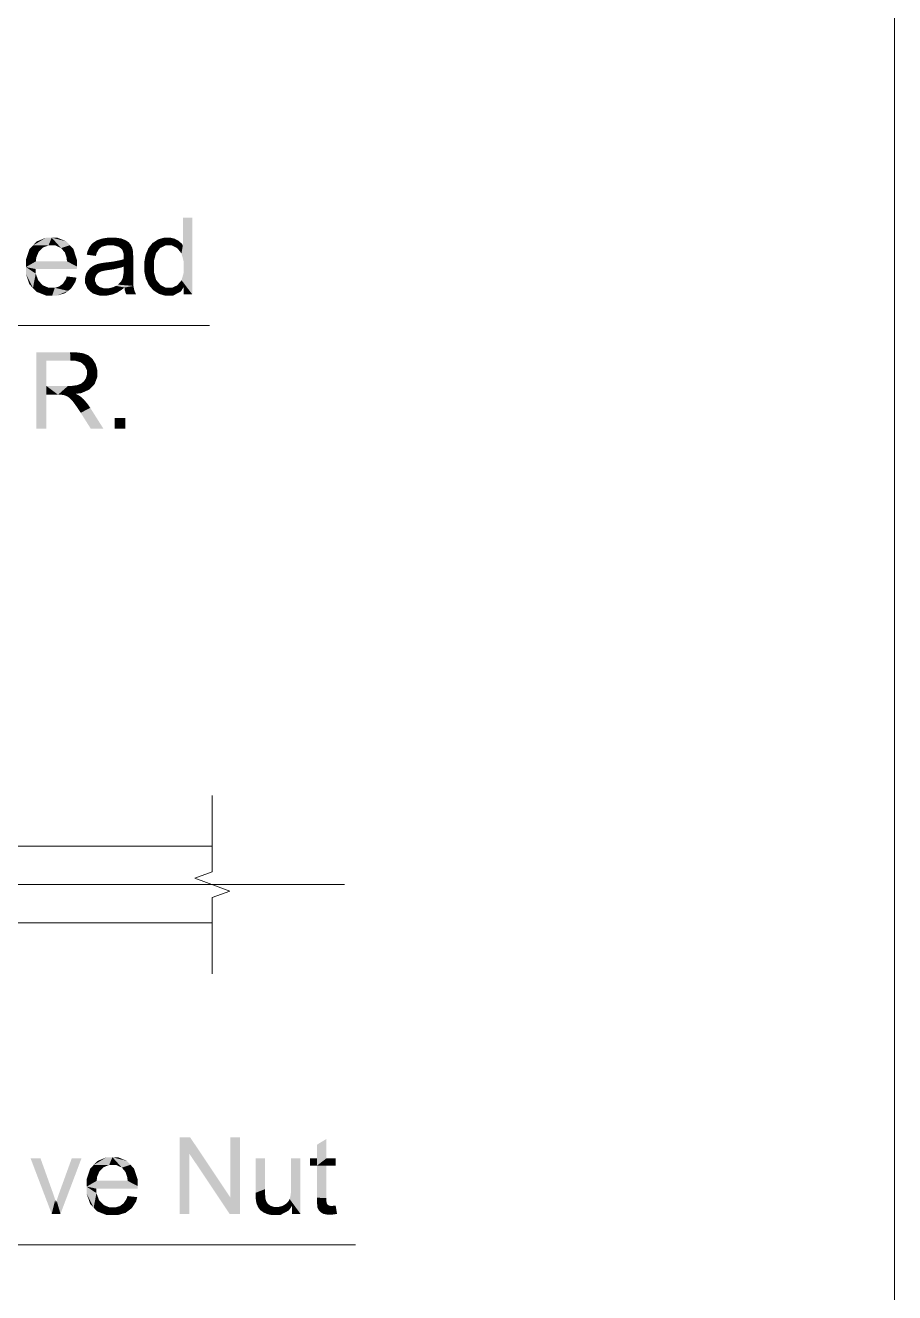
# Model space of a CAD drawing. Header units: millimetres. Extents: x 2 to 579, y 1 to 405.
# Drawn here: x 269.81 to 285.16, y 79.68 to 102.04 of the extents above; entities that cross this region are included whole.
import ezdxf

# ---------------------------------------------------------------- set-up
doc = ezdxf.new("R2010")
doc.units = ezdxf.units.MM
doc.linetypes.add('XKITLINE00', pattern=[0])
doc.layers.add('LinkedObject', color=7, linetype='Continuous', lineweight=0)

# ---------------------------------------------------------------- blocks, each defined once
blk = doc.blocks.new('*A4')
at = {"layer": 'LinkedObject'}
for points in [[(272.758, 98.645), (272.592, 98.161), (272.592, 98.645)], [(272.758, 98.645), (272.607, 97.87), (272.592, 98.161)], [(272.607, 97.87), (272.758, 98.645), (272.758, 97.295)], [(270.176, 98.295), (269.948, 98.159), (270.011, 98.227)], [(270.277, 98.295), (269.948, 98.159), (270.176, 98.295)], [(270.221, 98.159), (269.948, 98.159), (270.277, 98.295)], [(270.221, 98.159), (270.277, 98.295), (270.278, 98.159)], [(270.277, 98.295), (270.341, 98.159), (270.278, 98.159)], [(270.535, 98.229), (270.277, 98.295), (270.375, 98.295)], [(270.597, 98.162), (270.277, 98.295), (270.535, 98.229)], [(270.443, 98.111), (270.277, 98.295), (270.597, 98.162)], [(270.341, 98.159), (270.277, 98.295), (270.443, 98.111)], [(270.443, 98.111), (270.597, 98.162), (270.483, 98.063)], [(270.597, 98.162), (270.509, 98.033), (270.483, 98.063)], [(270.509, 98.033), (270.597, 98.162), (270.54, 97.94)], [(270.54, 97.94), (270.597, 98.162), (270.721, 97.907)], [(270.721, 97.907), (270.597, 98.162), (270.659, 98.095)], [(270.968, 98.162), (270.895, 97.994), (270.943, 98.13)], [(271.112, 98.097), (270.895, 97.994), (270.968, 98.162)], [(270.993, 98.194), (271.167, 98.137), (270.968, 98.162)], [(271.112, 98.097), (270.968, 98.162), (271.139, 98.117)], [(271.139, 98.117), (270.968, 98.162), (271.167, 98.137)], [(271.066, 98.244), (271.167, 98.137), (270.993, 98.194)], [(271.114, 98.261), (271.167, 98.137), (271.066, 98.244)], [(271.273, 98.295), (271.114, 98.261), (271.162, 98.278)], [(271.253, 98.158), (271.114, 98.261), (271.273, 98.295)], [(271.167, 98.137), (271.114, 98.261), (271.253, 98.158)], [(271.253, 98.158), (271.273, 98.295), (271.312, 98.158)], [(271.312, 98.158), (271.273, 98.295), (271.374, 98.158)], [(271.336, 98.295), (271.374, 98.158), (271.273, 98.295)], [(271.501, 98.281), (271.336, 98.295), (271.399, 98.295)], [(271.54, 98.266), (271.336, 98.295), (271.501, 98.281)], [(271.469, 98.13), (271.336, 98.295), (271.54, 98.266)], [(271.374, 98.158), (271.336, 98.295), (271.469, 98.13)], [(271.469, 98.13), (271.54, 98.266), (271.5, 98.102)], [(271.5, 98.102), (271.54, 98.266), (271.524, 98.081)], [(271.54, 98.266), (271.547, 98.01), (271.524, 98.081)], [(271.655, 98.192), (271.547, 98.01), (271.54, 98.266)], [(271.636, 98.214), (271.54, 98.266), (271.579, 98.251)], [(271.655, 98.192), (271.54, 98.266), (271.636, 98.214)], [(271.673, 98.169), (271.547, 98.01), (271.655, 98.192)], [(271.699, 98.113), (271.547, 98.01), (271.673, 98.169)], [(272.056, 98.2), (272.155, 98.068), (271.983, 98.109)], [(272.192, 98.113), (272.056, 98.2), (272.105, 98.232)], [(272.155, 98.068), (272.056, 98.2), (272.192, 98.113)], [(272.154, 98.264), (272.284, 98.158), (272.105, 98.232)], [(272.105, 98.232), (272.284, 98.158), (272.192, 98.113)], [(272.263, 98.295), (272.284, 98.158), (272.154, 98.264)], [(272.323, 98.295), (272.284, 98.158), (272.263, 98.295)], [(272.284, 98.158), (272.323, 98.295), (272.339, 98.158)], [(272.323, 98.295), (272.396, 98.158), (272.339, 98.158)], [(272.367, 98.295), (272.396, 98.158), (272.323, 98.295)], [(272.446, 98.277), (272.396, 98.158), (272.367, 98.295)], [(272.48, 98.258), (272.396, 98.158), (272.446, 98.277)], [(272.48, 98.258), (272.491, 98.111), (272.396, 98.158)], [(272.515, 98.239), (272.491, 98.111), (272.48, 98.258)], [(272.571, 98.191), (272.491, 98.111), (272.515, 98.239)], [(272.592, 98.161), (272.491, 98.111), (272.571, 98.191)], [(272.491, 98.111), (272.592, 98.161), (272.53, 98.064)], [(272.53, 98.064), (272.592, 98.161), (272.568, 98.017)], [(272.592, 98.161), (272.607, 97.87), (272.568, 98.017)], [(269.948, 98.159), (269.821, 97.9), (269.884, 98.091)], [(270.047, 98.044), (269.821, 97.9), (269.948, 98.159)], [(270.004, 97.942), (269.821, 97.9), (270.047, 98.044)], [(269.821, 97.9), (270.004, 97.942), (270, 97.878)], [(269.948, 98.159), (270.086, 98.083), (270.047, 98.044)], [(270.086, 98.083), (269.948, 98.159), (270.125, 98.121)], [(270.125, 98.121), (269.948, 98.159), (270.221, 98.159)], [(270.54, 97.94), (270.721, 97.907), (270.546, 97.878)], [(270.943, 98.13), (270.895, 97.994), (270.906, 98.046)], [(271.071, 98.025), (270.895, 97.994), (271.112, 98.097)], [(270.895, 97.994), (271.071, 98.025), (271.057, 97.973)], [(271.547, 97.933), (271.71, 98.058), (271.546, 97.916)], [(271.546, 97.916), (271.71, 98.058), (271.547, 97.786)], [(271.706, 98.079), (271.547, 98.01), (271.699, 98.113)], [(271.547, 98.01), (271.706, 98.079), (271.71, 98.058)], [(271.547, 98.01), (271.71, 98.058), (271.547, 97.959)], [(271.547, 97.959), (271.71, 98.058), (271.547, 97.955)], [(271.547, 97.955), (271.71, 98.058), (271.547, 97.933)], [(271.715, 97.981), (271.547, 97.786), (271.71, 98.058)], [(271.715, 97.926), (271.547, 97.786), (271.715, 97.981)], [(271.959, 98.049), (271.91, 97.784), (271.935, 97.99)], [(272.118, 98.023), (271.91, 97.784), (271.959, 98.049)], [(272.08, 97.88), (271.91, 97.784), (272.118, 98.023)], [(271.935, 97.99), (271.91, 97.784), (271.91, 97.857)], [(271.983, 98.109), (272.155, 98.068), (271.959, 98.049)], [(271.959, 98.049), (272.155, 98.068), (272.118, 98.023)], [(270, 97.878), (269.821, 97.776), (269.821, 97.9)], [(270, 97.878), (270.721, 97.786), (269.821, 97.776)], [(270.721, 97.779), (269.821, 97.776), (270.721, 97.786)], [(270.721, 97.757), (269.821, 97.776), (270.721, 97.779)], [(269.821, 97.776), (269.946, 97.406), (269.821, 97.657)], [(269.995, 97.661), (269.946, 97.406), (269.821, 97.776)], [(269.995, 97.661), (269.821, 97.776), (269.991, 97.742)], [(270.72, 97.742), (269.821, 97.776), (270.721, 97.757)], [(269.991, 97.742), (269.821, 97.776), (270.72, 97.742)], [(270.546, 97.878), (270.721, 97.786), (270, 97.878)], [(270.721, 97.786), (270.546, 97.878), (270.721, 97.907)], [(270.916, 97.714), (271.067, 97.637), (270.899, 97.685)], [(270.959, 97.762), (271.067, 97.637), (270.916, 97.714)], [(271.078, 97.654), (270.959, 97.762), (270.985, 97.78)], [(271.067, 97.637), (270.959, 97.762), (271.078, 97.654)], [(271.011, 97.798), (271.111, 97.681), (270.985, 97.78)], [(270.985, 97.78), (271.111, 97.681), (271.078, 97.654)], [(271.071, 97.825), (271.111, 97.681), (271.011, 97.798)], [(271.104, 97.834), (271.111, 97.681), (271.071, 97.825)], [(271.128, 97.841), (271.153, 97.7), (271.104, 97.834)], [(271.111, 97.681), (271.104, 97.834), (271.132, 97.691)], [(271.132, 97.691), (271.104, 97.834), (271.153, 97.7)], [(271.202, 97.853), (271.225, 97.716), (271.128, 97.841)], [(271.128, 97.841), (271.225, 97.716), (271.153, 97.7)], [(271.251, 97.859), (271.277, 97.724), (271.202, 97.853)], [(271.202, 97.853), (271.277, 97.724), (271.225, 97.716)], [(271.351, 97.871), (271.367, 97.737), (271.251, 97.859)], [(271.251, 97.859), (271.367, 97.737), (271.277, 97.724)], [(271.499, 97.9), (271.547, 97.786), (271.351, 97.871)], [(271.351, 97.871), (271.547, 97.786), (271.367, 97.737)], [(271.367, 97.737), (271.547, 97.786), (271.502, 97.768)], [(271.546, 97.916), (271.547, 97.786), (271.499, 97.9)], [(271.715, 97.926), (271.546, 97.726), (271.547, 97.786)], [(271.715, 97.705), (271.546, 97.726), (271.715, 97.926)], [(271.715, 97.705), (271.546, 97.671), (271.546, 97.726)], [(271.91, 97.784), (272.08, 97.88), (272.08, 97.783)], [(271.91, 97.784), (272.08, 97.689), (271.91, 97.709)], [(272.08, 97.689), (271.91, 97.784), (272.08, 97.783)], [(272.607, 97.87), (272.758, 97.295), (272.607, 97.77)], [(272.607, 97.77), (272.758, 97.295), (272.607, 97.678)], [(269.821, 97.657), (269.946, 97.406), (269.883, 97.472)], [(270.041, 97.538), (269.946, 97.406), (269.995, 97.661)], [(269.946, 97.406), (270.041, 97.538), (270.009, 97.34)], [(270.082, 97.495), (270.009, 97.34), (270.041, 97.538)], [(270.123, 97.453), (270.009, 97.34), (270.082, 97.495)], [(270.474, 97.482), (270.715, 97.589), (270.62, 97.398)], [(270.525, 97.558), (270.715, 97.589), (270.474, 97.482)], [(270.715, 97.589), (270.525, 97.558), (270.544, 97.611)], [(270.62, 97.398), (270.715, 97.589), (270.695, 97.514)], [(270.899, 97.685), (270.867, 97.553), (270.883, 97.655)], [(271.055, 97.619), (270.867, 97.553), (270.899, 97.685)], [(270.883, 97.655), (270.867, 97.553), (270.867, 97.589)], [(271.044, 97.58), (270.867, 97.553), (271.055, 97.619)], [(270.867, 97.553), (271.044, 97.58), (271.044, 97.558)], [(271.044, 97.525), (270.867, 97.553), (271.044, 97.558)], [(270.867, 97.553), (271.044, 97.525), (270.867, 97.492)], [(270.867, 97.492), (271.044, 97.525), (270.91, 97.392)], [(270.899, 97.685), (271.067, 97.637), (271.055, 97.619)], [(270.91, 97.392), (271.044, 97.525), (270.953, 97.352)], [(270.953, 97.352), (271.044, 97.525), (271.069, 97.469)], [(271.448, 97.466), (271.715, 97.59), (271.72, 97.443)], [(271.502, 97.523), (271.715, 97.59), (271.448, 97.466)], [(271.52, 97.56), (271.715, 97.59), (271.502, 97.523)], [(271.715, 97.59), (271.52, 97.56), (271.533, 97.588)], [(271.533, 97.588), (271.715, 97.705), (271.715, 97.59)], [(271.546, 97.671), (271.715, 97.705), (271.533, 97.588)], [(271.91, 97.709), (272.08, 97.689), (271.937, 97.576)], [(271.937, 97.576), (272.08, 97.689), (271.964, 97.518)], [(271.964, 97.518), (272.08, 97.689), (272.12, 97.549)], [(272.12, 97.549), (272.067, 97.37), (271.964, 97.518)], [(271.964, 97.518), (272.067, 97.37), (271.991, 97.46)], [(272.16, 97.503), (272.067, 97.37), (272.12, 97.549)], [(272.067, 97.37), (272.16, 97.503), (272.116, 97.338)], [(272.116, 97.338), (272.16, 97.503), (272.199, 97.456)], [(272.604, 97.419), (272.493, 97.454), (272.531, 97.499)], [(272.569, 97.543), (272.604, 97.419), (272.531, 97.499)], [(272.607, 97.678), (272.758, 97.295), (272.569, 97.543)], [(272.569, 97.543), (272.758, 97.295), (272.604, 97.419)], [(270.123, 97.453), (270.286, 97.273), (270.009, 97.34)], [(270.009, 97.34), (270.286, 97.273), (270.179, 97.273)], [(270.225, 97.41), (270.286, 97.273), (270.123, 97.453)], [(270.286, 97.41), (270.286, 97.273), (270.225, 97.41)], [(270.332, 97.41), (270.566, 97.356), (270.286, 97.273)], [(270.332, 97.41), (270.286, 97.273), (270.286, 97.41)], [(270.286, 97.273), (270.566, 97.356), (270.371, 97.273)], [(270.409, 97.434), (270.566, 97.356), (270.332, 97.41)], [(270.371, 97.273), (270.566, 97.356), (270.511, 97.315)], [(270.442, 97.458), (270.62, 97.398), (270.409, 97.434)], [(270.566, 97.356), (270.409, 97.434), (270.62, 97.398)], [(270.474, 97.482), (270.62, 97.398), (270.442, 97.458)], [(271.069, 97.469), (270.997, 97.313), (270.953, 97.352)], [(271.094, 97.447), (270.997, 97.313), (271.069, 97.469)], [(271.119, 97.425), (270.997, 97.313), (271.094, 97.447)], [(270.997, 97.313), (271.119, 97.425), (271.12, 97.273)], [(271.201, 97.273), (271.119, 97.425), (271.192, 97.403)], [(271.12, 97.273), (271.119, 97.425), (271.201, 97.273)], [(271.192, 97.403), (271.249, 97.273), (271.201, 97.273)], [(271.24, 97.403), (271.249, 97.273), (271.192, 97.403)], [(271.288, 97.403), (271.249, 97.273), (271.24, 97.403)], [(271.249, 97.273), (271.288, 97.403), (271.341, 97.29)], [(271.383, 97.306), (271.288, 97.403), (271.373, 97.424)], [(271.341, 97.29), (271.288, 97.403), (271.383, 97.306)], [(271.561, 97.415), (271.373, 97.424), (271.41, 97.445)], [(271.514, 97.376), (271.373, 97.424), (271.561, 97.415)], [(271.426, 97.322), (271.373, 97.424), (271.514, 97.376)], [(271.383, 97.306), (271.373, 97.424), (271.426, 97.322)], [(271.448, 97.466), (271.72, 97.443), (271.41, 97.445)], [(271.72, 97.443), (271.561, 97.415), (271.41, 97.445)], [(271.561, 97.415), (271.72, 97.443), (271.564, 97.381)], [(271.564, 97.381), (271.72, 97.443), (271.725, 97.413)], [(271.725, 97.413), (271.581, 97.321), (271.564, 97.381)], [(271.731, 97.382), (271.581, 97.321), (271.725, 97.413)], [(271.731, 97.382), (271.594, 97.295), (271.581, 97.321)], [(271.752, 97.323), (271.594, 97.295), (271.731, 97.382)], [(271.594, 97.295), (271.752, 97.323), (271.767, 97.295)], [(272.199, 97.456), (272.331, 97.273), (272.116, 97.338)], [(272.116, 97.338), (272.331, 97.273), (272.165, 97.306)], [(272.165, 97.306), (272.331, 97.273), (272.273, 97.273)], [(272.293, 97.41), (272.331, 97.273), (272.199, 97.456)], [(272.331, 97.273), (272.293, 97.41), (272.347, 97.41)], [(272.331, 97.273), (272.604, 97.419), (272.421, 97.273)], [(272.401, 97.41), (272.604, 97.419), (272.331, 97.273)], [(272.401, 97.41), (272.331, 97.273), (272.347, 97.41)], [(272.493, 97.454), (272.604, 97.419), (272.401, 97.41)], [(272.421, 97.273), (272.604, 97.419), (272.558, 97.346)], [(272.604, 97.419), (272.758, 97.295), (272.604, 97.295)], [(270.182, 95.679), (270.004, 94.924), (270.004, 96.274)], [(270.004, 96.274), (270.182, 96.126), (270.182, 95.679)], [(270.609, 96.126), (270.004, 96.274), (270.601, 96.274)], [(270.182, 96.126), (270.004, 96.274), (270.609, 96.126)], [(270.601, 96.274), (270.684, 96.126), (270.609, 96.126)], [(270.828, 96.256), (270.601, 96.274), (270.691, 96.274)], [(270.875, 96.238), (270.601, 96.274), (270.828, 96.256)], [(270.793, 96.095), (270.601, 96.274), (270.875, 96.238)], [(270.684, 96.126), (270.601, 96.274), (270.793, 96.095)], [(270.875, 96.238), (270.828, 96.064), (270.793, 96.095)], [(270.922, 96.22), (270.828, 96.064), (270.875, 96.238)], [(270.828, 96.064), (270.922, 96.22), (270.863, 96.033)], [(270.863, 96.033), (270.922, 96.22), (271.025, 96.11)], [(271.025, 96.11), (270.922, 96.22), (270.997, 96.156)], [(271.025, 96.11), (270.898, 95.955), (270.863, 96.033)], [(271.053, 96.064), (270.898, 95.955), (271.025, 96.11)], [(271.081, 95.962), (270.898, 95.955), (271.053, 96.064)], [(271.081, 95.906), (270.898, 95.955), (271.081, 95.962)], [(270.898, 95.955), (271.081, 95.906), (270.898, 95.907)], [(270.757, 95.704), (270.988, 95.664), (270.722, 95.692)], [(270.791, 95.717), (270.988, 95.664), (270.757, 95.704)], [(270.988, 95.664), (270.791, 95.717), (270.844, 95.758)], [(270.862, 95.786), (270.988, 95.664), (270.844, 95.758)], [(270.88, 95.813), (270.988, 95.664), (270.862, 95.786)], [(270.88, 95.813), (271.081, 95.906), (270.988, 95.664)], [(270.898, 95.874), (271.081, 95.906), (270.88, 95.813)], [(271.081, 95.906), (270.898, 95.874), (270.898, 95.907)], [(270.988, 95.664), (271.081, 95.906), (271.035, 95.713)], [(271.035, 95.713), (271.081, 95.906), (271.081, 95.834)], [(270.182, 95.679), (270.182, 95.524), (270.004, 94.924)], [(270.004, 94.924), (270.182, 95.524), (270.182, 94.924)], [(270.389, 95.524), (270.182, 95.679), (270.565, 95.679)], [(270.182, 95.524), (270.182, 95.679), (270.389, 95.524)], [(270.389, 95.524), (270.565, 95.679), (270.423, 95.524)], [(270.423, 95.524), (270.565, 95.679), (270.473, 95.521)], [(270.473, 95.521), (270.565, 95.679), (270.488, 95.517)], [(270.488, 95.517), (270.565, 95.679), (270.509, 95.512)], [(270.509, 95.512), (270.565, 95.679), (270.55, 95.494)], [(270.55, 95.494), (270.565, 95.679), (270.627, 95.679)], [(270.55, 95.494), (270.627, 95.679), (270.57, 95.482)], [(270.627, 95.679), (270.701, 95.539), (270.57, 95.482)], [(270.57, 95.482), (270.701, 95.539), (270.589, 95.469)], [(270.701, 95.539), (270.635, 95.424), (270.589, 95.469)], [(270.722, 95.692), (270.701, 95.539), (270.627, 95.679)], [(270.737, 95.522), (270.635, 95.424), (270.701, 95.539)], [(270.635, 95.424), (270.737, 95.522), (270.66, 95.391)], [(270.66, 95.391), (270.737, 95.522), (270.685, 95.359)], [(270.685, 95.359), (270.737, 95.522), (270.809, 95.472)], [(270.701, 95.539), (270.722, 95.692), (270.798, 95.552)], [(270.942, 95.615), (270.722, 95.692), (270.988, 95.664)], [(270.798, 95.552), (270.722, 95.692), (270.942, 95.615)], [(270.809, 95.472), (270.737, 95.522), (270.791, 95.488)], [(270.809, 95.472), (270.75, 95.266), (270.685, 95.359)], [(270.848, 95.436), (270.75, 95.266), (270.809, 95.472)], [(270.922, 95.346), (270.75, 95.266), (270.848, 95.436)], [(270.75, 95.266), (270.922, 95.346), (270.789, 95.205)], [(270.789, 95.205), (270.922, 95.346), (270.957, 95.292)], [(270.789, 95.205), (270.957, 95.292), (270.967, 94.924)], [(270.967, 94.924), (270.957, 95.292), (271.19, 94.924)], [(271.577, 95.113), (271.388, 94.924), (271.388, 95.113)], [(271.577, 94.924), (271.388, 94.924), (271.577, 95.113)], [(272.538, 82.421), (272.709, 82.13), (272.538, 81.071)], [(272.709, 82.13), (272.538, 82.421), (272.721, 82.421)], [(272.709, 82.13), (272.721, 82.421), (273.417, 81.071)], [(273.417, 81.071), (272.721, 82.421), (273.429, 81.361)], [(273.6, 82.421), (273.429, 81.361), (273.429, 82.421)], [(273.6, 81.071), (273.429, 81.361), (273.6, 82.421)], [(275.124, 82.391), (274.958, 82.049), (274.958, 82.291)], [(274.958, 82.049), (275.124, 82.391), (274.958, 81.921)], [(275.124, 82.049), (274.958, 81.921), (275.124, 82.391)], [(271.247, 82.071), (271.019, 81.935), (271.083, 82.003)], [(271.348, 82.071), (271.019, 81.935), (271.247, 82.071)], [(271.292, 81.935), (271.019, 81.935), (271.348, 82.071)], [(271.292, 81.935), (271.348, 82.071), (271.349, 81.935)], [(271.348, 82.071), (271.412, 81.935), (271.349, 81.935)], [(271.606, 82.004), (271.348, 82.071), (271.446, 82.071)], [(271.668, 81.937), (271.348, 82.071), (271.606, 82.004)], [(271.515, 81.887), (271.348, 82.071), (271.668, 81.937)], [(271.412, 81.935), (271.348, 82.071), (271.515, 81.887)], [(272.538, 81.071), (272.709, 82.13), (272.709, 81.071)], [(270.08, 82.049), (270.277, 81.071), (269.905, 82.049)], [(270.29, 81.463), (270.277, 81.071), (270.08, 82.049)], [(270.802, 82.049), (270.414, 81.452), (270.631, 82.049)], [(270.432, 81.071), (270.414, 81.452), (270.802, 82.049)], [(271.019, 81.935), (270.892, 81.675), (270.956, 81.867)], [(271.119, 81.82), (270.892, 81.675), (271.019, 81.935)], [(271.019, 81.935), (271.158, 81.858), (271.119, 81.82)], [(271.158, 81.858), (271.019, 81.935), (271.197, 81.896)], [(271.197, 81.896), (271.019, 81.935), (271.292, 81.935)], [(271.515, 81.887), (271.668, 81.937), (271.555, 81.839)], [(271.668, 81.937), (271.58, 81.808), (271.555, 81.839)], [(271.58, 81.808), (271.668, 81.937), (271.612, 81.715)], [(271.612, 81.715), (271.668, 81.937), (271.793, 81.683)], [(271.793, 81.683), (271.668, 81.937), (271.73, 81.871)], [(274.042, 82.049), (273.876, 81.443), (273.876, 82.049)], [(274.042, 81.507), (273.876, 81.443), (274.042, 82.049)], [(274.668, 82.049), (274.502, 81.525), (274.502, 82.049)], [(274.668, 81.071), (274.502, 81.525), (274.668, 82.049)], [(274.835, 82.049), (274.958, 81.921), (274.835, 81.921)], [(274.958, 82.049), (274.958, 81.921), (274.835, 82.049)], [(275.124, 81.921), (274.958, 81.921), (275.124, 82.049)], [(274.958, 81.357), (275.124, 81.921), (275.124, 81.348)], [(274.958, 81.921), (275.124, 81.921), (274.958, 81.357)], [(275.289, 81.921), (275.124, 82.049), (275.289, 82.049)], [(275.124, 81.921), (275.124, 82.049), (275.289, 81.921)], [(271.076, 81.718), (270.892, 81.675), (271.119, 81.82)], [(270.892, 81.675), (271.076, 81.718), (271.072, 81.654)], [(271.072, 81.654), (270.892, 81.552), (270.892, 81.675)], [(271.072, 81.654), (271.793, 81.562), (270.892, 81.552)], [(271.617, 81.654), (271.793, 81.562), (271.072, 81.654)], [(271.612, 81.715), (271.793, 81.683), (271.617, 81.654)], [(271.793, 81.562), (271.617, 81.654), (271.793, 81.683)], [(270.307, 81.416), (270.277, 81.071), (270.29, 81.463)], [(270.339, 81.317), (270.277, 81.071), (270.307, 81.416)], [(270.395, 81.398), (270.432, 81.071), (270.364, 81.305)], [(270.414, 81.452), (270.432, 81.071), (270.395, 81.398)], [(271.793, 81.554), (270.892, 81.552), (271.793, 81.562)], [(271.792, 81.532), (270.892, 81.552), (271.793, 81.554)], [(270.892, 81.552), (271.018, 81.181), (270.892, 81.432)], [(271.067, 81.437), (271.018, 81.181), (270.892, 81.552)], [(271.067, 81.437), (270.892, 81.552), (271.062, 81.517)], [(271.792, 81.517), (270.892, 81.552), (271.792, 81.532)], [(271.062, 81.517), (270.892, 81.552), (271.792, 81.517)], [(270.892, 81.432), (271.018, 81.181), (270.955, 81.247)], [(271.112, 81.314), (271.018, 81.181), (271.067, 81.437)], [(273.876, 81.443), (274.042, 81.507), (274.042, 81.442)], [(273.876, 81.443), (274.042, 81.442), (273.876, 81.39)], [(274.042, 81.442), (273.881, 81.313), (273.876, 81.39)], [(274.047, 81.355), (273.881, 81.313), (274.042, 81.442)], [(274.502, 81.463), (274.668, 81.071), (274.488, 81.367)], [(274.502, 81.525), (274.668, 81.071), (274.502, 81.463)], [(270.353, 81.266), (270.277, 81.071), (270.339, 81.317)], [(270.353, 81.266), (270.432, 81.071), (270.277, 81.071)], [(270.364, 81.305), (270.432, 81.071), (270.353, 81.266)], [(271.018, 81.181), (271.112, 81.314), (271.08, 81.115)], [(271.153, 81.271), (271.08, 81.115), (271.112, 81.314)], [(271.194, 81.228), (271.08, 81.115), (271.153, 81.271)], [(271.194, 81.228), (271.358, 81.049), (271.08, 81.115)], [(271.296, 81.185), (271.358, 81.049), (271.194, 81.228)], [(271.358, 81.185), (271.358, 81.049), (271.296, 81.185)], [(271.403, 81.185), (271.637, 81.132), (271.358, 81.049)], [(271.403, 81.185), (271.358, 81.049), (271.358, 81.185)], [(271.481, 81.209), (271.637, 81.132), (271.403, 81.185)], [(271.513, 81.233), (271.692, 81.173), (271.481, 81.209)], [(271.637, 81.132), (271.481, 81.209), (271.692, 81.173)], [(271.545, 81.257), (271.692, 81.173), (271.513, 81.233)], [(271.545, 81.257), (271.787, 81.365), (271.692, 81.173)], [(271.596, 81.334), (271.787, 81.365), (271.545, 81.257)], [(271.787, 81.365), (271.596, 81.334), (271.615, 81.386)], [(271.692, 81.173), (271.787, 81.365), (271.767, 81.29)], [(273.429, 81.361), (273.6, 81.071), (273.417, 81.071)], [(273.881, 81.313), (274.047, 81.355), (273.886, 81.288)], [(273.886, 81.288), (274.047, 81.355), (274.052, 81.332)], [(274.06, 81.299), (273.886, 81.288), (274.052, 81.332)], [(273.886, 81.288), (274.06, 81.299), (273.893, 81.252)], [(273.893, 81.252), (274.06, 81.299), (273.919, 81.191)], [(273.919, 81.191), (274.06, 81.299), (273.937, 81.165)], [(273.937, 81.165), (274.06, 81.299), (274.093, 81.248)], [(273.937, 81.165), (274.093, 81.248), (273.955, 81.14)], [(273.955, 81.14), (274.093, 81.248), (274.011, 81.099)], [(274.011, 81.099), (274.093, 81.248), (274.048, 81.082)], [(274.048, 81.082), (274.093, 81.248), (274.118, 81.229)], [(274.143, 81.211), (274.048, 81.082), (274.118, 81.229)], [(274.048, 81.082), (274.143, 81.211), (274.086, 81.066)], [(274.086, 81.066), (274.143, 81.211), (274.166, 81.049)], [(274.21, 81.049), (274.143, 81.211), (274.206, 81.192)], [(274.166, 81.049), (274.143, 81.211), (274.21, 81.049)], [(274.243, 81.192), (274.21, 81.049), (274.206, 81.192)], [(274.28, 81.192), (274.463, 81.132), (274.21, 81.049)], [(274.28, 81.192), (274.21, 81.049), (274.243, 81.192)], [(274.35, 81.211), (274.463, 81.132), (274.28, 81.192)], [(274.383, 81.23), (274.463, 81.132), (274.35, 81.211)], [(274.415, 81.249), (274.463, 81.132), (274.383, 81.23)], [(274.52, 81.215), (274.415, 81.249), (274.461, 81.301)], [(274.463, 81.132), (274.415, 81.249), (274.52, 81.215)], [(274.475, 81.334), (274.668, 81.071), (274.461, 81.301)], [(274.461, 81.301), (274.668, 81.071), (274.52, 81.215)], [(274.488, 81.367), (274.668, 81.071), (274.475, 81.334)], [(274.52, 81.215), (274.668, 81.071), (274.52, 81.071)], [(275.124, 81.348), (274.958, 81.282), (274.958, 81.357)], [(275.124, 81.312), (274.958, 81.282), (275.124, 81.348)], [(275.124, 81.312), (274.979, 81.161), (274.958, 81.282)], [(274.958, 81.282), (274.979, 81.161), (274.968, 81.184)], [(275.129, 81.267), (274.979, 81.161), (275.124, 81.312)], [(274.979, 81.161), (275.129, 81.267), (275.137, 81.246)], [(274.979, 81.161), (275.137, 81.246), (274.989, 81.138)], [(274.989, 81.138), (275.137, 81.246), (275.024, 81.1)], [(275.024, 81.1), (275.137, 81.246), (275.048, 81.086)], [(275.048, 81.086), (275.137, 81.246), (275.151, 81.23)], [(275.151, 81.23), (275.073, 81.071), (275.048, 81.086)], [(275.161, 81.224), (275.073, 81.071), (275.151, 81.23)], [(275.171, 81.218), (275.073, 81.071), (275.161, 81.224)], [(275.073, 81.071), (275.171, 81.218), (275.143, 81.057)], [(275.143, 81.057), (275.171, 81.218), (275.188, 81.057)], [(275.188, 81.057), (275.171, 81.218), (275.199, 81.212)], [(275.199, 81.212), (275.216, 81.057), (275.188, 81.057)], [(275.217, 81.212), (275.216, 81.057), (275.199, 81.212)], [(275.217, 81.212), (275.278, 81.064), (275.216, 81.057)], [(275.231, 81.212), (275.278, 81.064), (275.217, 81.212)], [(275.278, 81.064), (275.231, 81.212), (275.267, 81.215)], [(275.313, 81.072), (275.267, 81.215), (275.289, 81.218)], [(275.278, 81.064), (275.267, 81.215), (275.313, 81.072)], [(271.08, 81.115), (271.358, 81.049), (271.25, 81.049)], [(271.358, 81.049), (271.637, 81.132), (271.443, 81.049)], [(271.443, 81.049), (271.637, 81.132), (271.582, 81.09)], [(274.21, 81.049), (274.463, 81.132), (274.308, 81.049)]]:
    blk.add_hatch(color=7, dxfattribs=at).paths.add_polyline_path(points, flags=17)
at = {"layer": 'LinkedObject', "color": 2, "linetype": 'XKITLINE00', "lineweight": 0}
blk.add_line((285.155, 136.509), (285.155, 65.017), dxfattribs=at)
at = {"layer": 'LinkedObject', "color": 6, "linetype": 'XKITLINE00', "lineweight": 0}
for p, q in [((273.065, 96.743), (260.654, 96.743)), ((262.271, 86.881), (275.444, 86.881))]:
    blk.add_line(p, q, dxfattribs=at)
at = {"layer": 'LinkedObject', "color": 7, "linetype": 'XKITLINE00', "lineweight": 0}
for p, q in [((273.112, 88.454), (273.112, 87.104)), ((243.978, 87.556), (273.112, 87.556)), ((273.112, 87.104), (272.803, 86.992)), ((272.803, 86.992), (273.421, 86.767)), ((273.421, 86.767), (273.112, 86.654)), ((273.112, 86.654), (273.112, 85.304)), ((273.112, 86.206), (243.978, 86.206))]:
    blk.add_line(p, q, dxfattribs=at)
at = {"layer": 'LinkedObject', "color": 1, "linetype": 'XKITLINE00', "lineweight": 0}
blk.add_line((265.165, 80.525), (275.64, 80.525), dxfattribs=at)

msp = doc.modelspace()

# ---------------------------------------------------------------- block references
at = {"lineweight": 0}
msp.add_blockref('*A4', (0, 0), dxfattribs=at)

doc.saveas('drawing.dxf')
